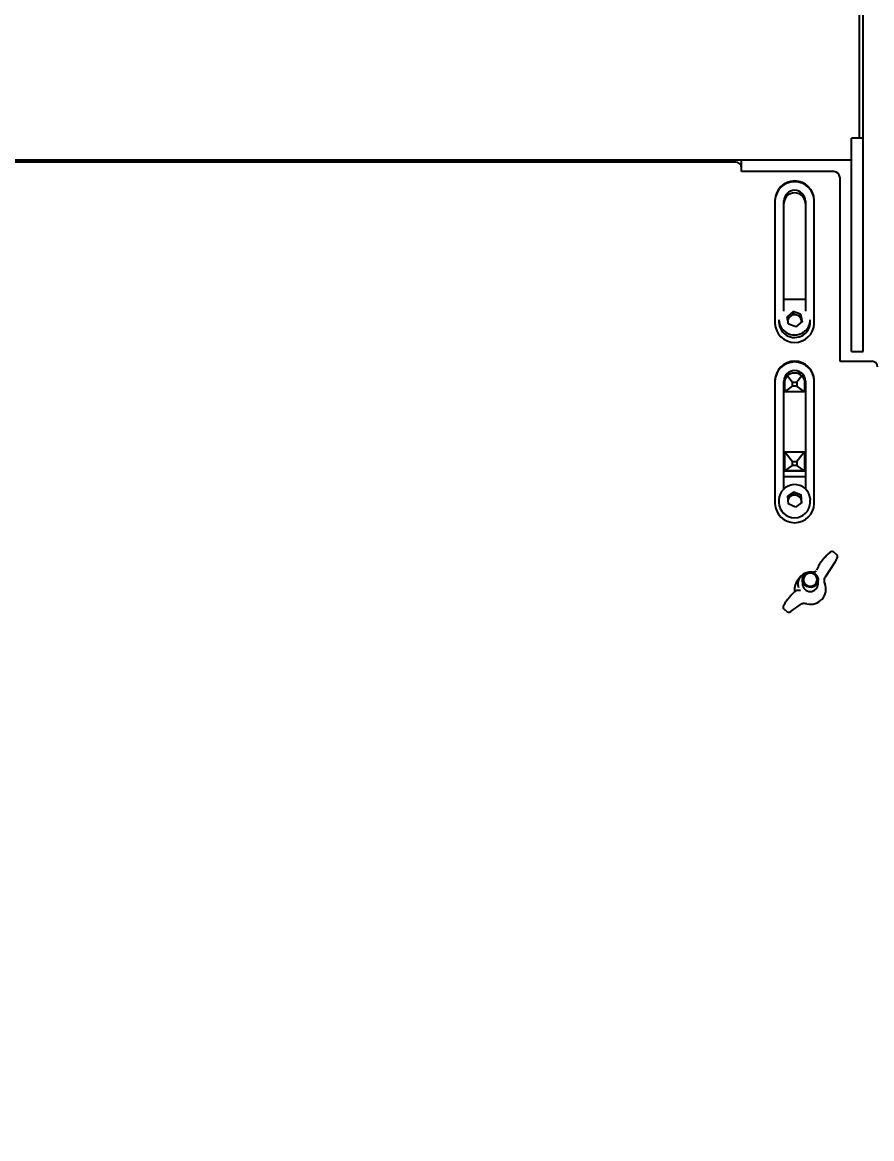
# Model space of a CAD drawing. Header units: millimetres. Extents: x 160 to 8396, y -16 to 5840.
# Drawn here: x 3775 to 4207, y 4530 to 5098 of the extents above; entities that cross this region are included whole.
import ezdxf

# ---------------------------------------------------------------- set-up
doc = ezdxf.new("R2010")
doc.units = ezdxf.units.MM
doc.header["$LTSCALE"] = 20
doc.styles.add('SLDTEXTSTYLE1', font='TXT', dxfattribs={"width": 0.605})
doc.dimstyles.new('SLDDIMSTYLE1', dxfattribs={"dimtxt": 70, "dimasz": 60, "dimexe": 0, "dimexo": 0.0625, "dimgap": 17.5, "dimtad": 2, "dimdec": 0, "dimrnd": 1e-09, "dimzin": 12, "dimdsep": 46, "dimtxsty": 'SLDTEXTSTYLE1', "dimsah": 1, "dimcen": 0.09, "dimadec": 0, "dimazin": 3, "dimtol": 1, "dimtfac": 1, "dimtdec": 3, "dimtofl": 0, "dimtmove": 0, "dimatfit": 3, "dimfxl": 0, "dimfrac": 2, "dimtolj": 1, "dimarcsym": 0})
doc.dimstyles.new('SLDDIMSTYLE2', dxfattribs={"dimtxt": 0.18, "dimasz": 20, "dimexe": 0, "dimexo": 0.0625, "dimgap": 0, "dimtad": 0, "dimtih": 1, "dimtoh": 1, "dimdec": 0, "dimrnd": 1e-09, "dimzin": 0, "dimdsep": 46, "dimtxsty": 'Standard', "dimblk1": 'DOT', "dimblk2": 'DOT', "dimsah": 1, "dimcen": 0.09, "dimadec": 0, "dimazin": 0, "dimtfac": 20, "dimtdec": 0, "dimtofl": 0, "dimtmove": 0, "dimatfit": 3, "dimldrblk": 'DOT', "dimfxl": 0, "dimfrac": 2, "dimtolj": 1, "dimtzin": 0, "dimarcsym": 0})

# ---------------------------------------------------------------- blocks, each defined once
blk = doc.blocks.new('_D_9')
at = {"color": 7, "linetype": 'Continuous', "lineweight": 0}
for p, q in [((4574.2, 5069.25), (4574.2, 1335.28)), ((2992.21, 3609.87), (2992.21, 1335.28)), ((4574.2, 1355.28), (2992.21, 1355.28))]:
    blk.add_line(p, q, dxfattribs=at)
at = {"color": 7, "linetype": 'Continuous', "lineweight": 18}
for points in [[(2992.21, 1355.28), (3052.21, 1345.28), (3052.21, 1365.28)], [(4574.2, 1355.28), (4514.2, 1365.28), (4514.2, 1345.28)]]:
    blk.add_solid(points, dxfattribs=at)
at = {"color": 7, "linetype": 'Continuous', "lineweight": 18, "char_height": 70, "attachment_point": 1, "style": 'SLDTEXTSTYLE1'}
for s, insert in [('1582', (3644.82, 1445.51)), ('*', (3842.08, 1445.51))]:
    blk.add_mtext(s, dxfattribs=dict(at, insert=insert))
blk = doc.blocks.new('_Dot')
at = {"color": 0, "linetype": 'ByBlock', "lineweight": -2}
blk.add_line((-0.5, 0), (-1, 0), dxfattribs=at)
at = {"color": 0, "linetype": 'ByBlock', "const_width": 0.5}
blk.add_lwpolyline([(-0.25, 0, 1), (0.25, 0, 1)], format="xyb", close=True, dxfattribs=at)

msp = doc.modelspace()

# ---------------------------------------------------------------- linework, layer by layer
at = {"color": 7, "linetype": 'Continuous', "lineweight": 25}
for p, q in [((4201.2, 5042.5), (4201.2, 5110.11)), ((4201.2, 5042.5), (4201.2, 5110.11)), ((4203.2, 5042.5), (4203.2, 5110.11)), ((4201.2, 5039.37), (4201.2, 5042.5)), ((4201.2, 5039.37), (4201.2, 5042.5)), ((4203.2, 5039.37), (4203.2, 5042.5)), ((4203.2, 5039.37), (4197.2, 5039.37)), ((4197.2, 4941.07), (4197.2, 5039.37)), ((4203.2, 4941.07), (4203.2, 5039.37)), ((3293.2, 5028.44), (4197.2, 5028.44)), ((4138.2, 5027.22), (3352.2, 5027.22)), ((4141.2, 5024.32), (4141.2, 5028.44)), ((4141.2, 5022.39), (4141.2, 5024.32)), ((4188.2, 5022.39), (4141.2, 5022.39)), ((4191.2, 5019.49), (4191.2, 4925.8)), ((4158.2, 5007.9), (4158.2, 4945.11)), ((4162.7, 4951.3), (4162.7, 5007.51)), ((4173.7, 5007.51), (4173.7, 4951.3)), ((4178.2, 4945.11), (4178.2, 5007.9)), ((4162.7, 4957.44), (4173.7, 4957.44)), ((4167.43, 4951.08), (4164.38, 4948.51)), ((4171.25, 4949.81), (4167.43, 4951.08)), ((4167.43, 4949.91), (4167.43, 4951.08)), ((4160.2, 4946.99), (4160.2, 4945.69)), ((4165.15, 4944.68), (4164.38, 4948.51)), ((4165.91, 4948.63), (4164.58, 4947.52)), ((4167.43, 4949.91), (4165.91, 4948.63)), ((4169.34, 4949.28), (4167.43, 4949.91)), ((4168.98, 4943.41), (4172.03, 4945.98)), ((4171.25, 4948.64), (4169.34, 4949.28)), ((4171.25, 4949.81), (4172.03, 4945.98)), ((4171.25, 4948.64), (4171.25, 4949.81)), ((4171.25, 4948.64), (4171.64, 4946.73)), ((4171.64, 4946.73), (4171.82, 4945.81)), ((4176.2, 4945.69), (4176.2, 4946.99)), ((4168.98, 4943.41), (4165.15, 4944.68)), ((4197.2, 4930.72), (4197.2, 4941.07)), ((4203.2, 4930.72), (4203.2, 4941.07)), ((4197.2, 4930.72), (4203.2, 4930.72)), ((4191.2, 4925.8), (4207.45, 4925.8)), ((4163.2, 4910.34), (4163.2, 4916.66)), ((4164.51, 4918.39), (4167.1, 4915.21)), ((4171.89, 4918.39), (4169.3, 4915.21)), ((4173.21, 4916.66), (4173.21, 4910.34)), ((4158.2, 4916.14), (4158.2, 4853.35)), ((4162.7, 4860.83), (4162.7, 4915.75)), ((4163.2, 4910.34), (4167.1, 4913.08)), ((4167.1, 4913.08), (4167.1, 4915.21)), ((4167.1, 4915.21), (4169.3, 4915.21)), ((4169.3, 4913.08), (4167.1, 4913.08)), ((4169.3, 4915.21), (4169.3, 4913.08)), ((4173.21, 4910.34), (4169.3, 4913.08)), ((4173.7, 4915.75), (4173.7, 4860.83)), ((4178.2, 4853.35), (4178.2, 4916.14)), ((4173.21, 4910.34), (4163.2, 4910.34)), ((4163.2, 4870.01), (4163.2, 4879.67)), ((4163.2, 4879.67), (4173.21, 4879.67)), ((4163.2, 4879.67), (4167.1, 4874.87)), ((4173.21, 4879.67), (4169.3, 4874.87)), ((4173.21, 4879.67), (4173.21, 4870.01)), ((4163.2, 4870.01), (4167.1, 4872.74)), ((4167.1, 4872.74), (4167.1, 4874.87)), ((4167.1, 4874.87), (4169.3, 4874.87)), ((4169.3, 4872.74), (4167.1, 4872.74)), ((4169.3, 4874.87), (4169.3, 4872.74)), ((4173.21, 4870.01), (4169.3, 4872.74)), ((4162.7, 4869.96), (4173.7, 4869.96)), ((4162.7, 4867.11), (4173.7, 4867.11)), ((4173.21, 4870.01), (4163.2, 4870.01)), ((4160.2, 4855.22), (4160.2, 4853.93)), ((4167.79, 4859.37), (4164.52, 4857.08)), ((4164.52, 4857.08), (4164.93, 4853.2)), ((4166.16, 4857.06), (4164.63, 4856)), ((4167.79, 4858.2), (4166.16, 4857.06)), ((4167.79, 4859.37), (4171.48, 4857.77)), ((4167.79, 4858.2), (4167.79, 4859.37)), ((4167.79, 4858.2), (4169.64, 4857.4)), ((4169.64, 4857.4), (4171.48, 4856.6)), ((4171.89, 4853.88), (4171.48, 4857.77)), ((4171.48, 4856.6), (4171.48, 4857.77)), ((4171.69, 4854.66), (4171.48, 4856.6)), ((4171.78, 4853.8), (4171.69, 4854.66)), ((4176.16, 4856.01), (4176.2, 4855.22)), ((4176.2, 4853.93), (4176.2, 4855.22)), ((4168.61, 4851.6), (4164.93, 4853.2)), ((4171.89, 4853.88), (4168.61, 4851.6)), ((4189.74, 4827.26), (4187.94, 4828.76)), ((4180.17, 4821.2), (4179.4, 4819.53)), ((4183.93, 4816.03), (4188.99, 4823.89)), ((4171.39, 4816.32), (4170.15, 4814.93)), ((4172.2, 4814.54), (4172.2, 4812.46)), ((4177.09, 4818.39), (4177.68, 4818.37)), ((4177.68, 4818.37), (4177.68, 4818.37)), ((4180.2, 4812.46), (4180.2, 4814.54)), ((4170.5, 4809.15), (4169.81, 4809.19)), ((4170.48, 4809.14), (4170.48, 4809.14)), ((4172.2, 4812.47), (4172.2, 4812.46)), ((4180.2, 4812.46), (4180.2, 4812.47)), ((4183.62, 4812.79), (4183.67, 4812.65)), ((4162.64, 4799.78), (4164.49, 4798.24)), ((4166.41, 4798.56), (4171.67, 4802.28)), ((4174.48, 4802.34), (4174.34, 4802.37))]:
    msp.add_line(p, q, dxfattribs=at)
at = {"color": 7, "linetype": 'Continuous', "lineweight": 25, "flags": 128}
for points in [[(4188.92, 4823.83), (4188.98, 4823.88), (4188.99, 4823.89)], [(4172.22, 4814.9), (4172.5, 4816.01), (4173.12, 4817), (4174.01, 4817.77), (4175.09, 4818.25), (4176.27, 4818.41), (4177.45, 4818.22), (4178.51, 4817.7), (4179.37, 4816.9), (4179.95, 4815.89), (4180.2, 4814.77), (4180.09, 4813.62), (4179.63, 4812.56), (4178.87, 4811.67), (4177.88, 4811.03), (4176.73, 4810.71), (4175.54, 4810.73), (4174.41, 4811.09), (4173.43, 4811.76), (4172.71, 4812.67), (4172.29, 4813.75), (4172.22, 4814.9)], [(4172.72, 4814.98), (4172.8, 4813.87), (4173.26, 4812.85), (4174.03, 4812.02), (4175.04, 4811.49), (4176.17, 4811.29), (4177.31, 4811.47), (4178.33, 4811.99), (4179.12, 4812.8), (4179.59, 4813.81), (4179.69, 4814.92), (4179.42, 4816), (4178.8, 4816.94), (4177.9, 4817.63), (4176.81, 4818), (4175.66, 4818.01), (4174.56, 4817.66), (4173.65, 4816.98), (4173.01, 4816.06), (4172.72, 4814.98)], [(4179.04, 4818.92), (4179.08, 4818.97), (4179.19, 4819.06)], [(4183.87, 4815.96), (4183.93, 4816.02), (4183.93, 4816.03)], [(4166.55, 4798.7), (4166.47, 4798.61), (4166.41, 4798.56)], [(4171.81, 4802.42), (4171.73, 4802.33), (4171.67, 4802.28)]]:
    msp.add_lwpolyline(points, dxfattribs=at)
at = {"color": 7, "linetype": 'Continuous', "lineweight": 25}
for centre, radius, start, end in [((4138.25, 5024.27), 2.95, 1.0102, 90.9758), ((4188.25, 5019.44), 2.95, 1.0102, 90.9758), ((4168.2, 5007.62), 10, 1.5984, 178.4016), ((4168.2, 5007.23), 10, 1.5984, 178.4016), ((4168.2, 5007.36), 5.5, 1.5984, 178.4016), ((4168.2, 5006.06), 5.5, 1.5984, 178.4016), ((4168.2, 4945.39), 10, 181.5984, 358.4016), ((4168.21, 4947.21), 8.01, 181.5771, 310.9248), ((4168.22, 4945.95), 8.03, 181.8382, 310.6637), ((4168.05, 4946.06), 3.35, 129.8032, 169.6125), ((4168.2, 4945.87), 3.59, 71.5436, 129.7635), ((4168.29, 4946.02), 3.42, 11.8861, 72.126), ((4168.44, 4946.08), 3.27, 353.0474, 11.4068), ((4168.58, 4947.02), 7.62, 309.7291, 359.7756), ((4168.58, 4945.72), 7.62, 309.7291, 359.7756), ((4168.2, 4915.86), 10, 1.5984, 178.4016), ((4168.2, 4915.47), 10, 1.5984, 178.4016), ((4207.5, 4922.85), 2.95, 1.0102, 90.9758), ((4168.2, 4915.59), 5.5, 1.5984, 178.4016), ((4168.2, 4914.3), 5.5, 1.5984, 178.4016), ((4168.21, 4855), 8.01, 7.2207, 178.3913), ((4168.07, 4854.29), 3.37, 124.5907, 170.0609), ((4168.2, 4854.1), 3.6, 66.5513, 124.6746), ((4168.32, 4854.28), 3.39, 6.4633, 67.0509), ((4168.44, 4854.32), 3.27, 349.3453, 6.0104), ((4168.2, 4853.63), 10, 181.5984, 358.4016), ((4168.2, 4854.14), 8, 181.501, 358.499), ((4175.76, 4809.88), 7.56, 138.0213, 190.3738), ((4176.09, 4812.25), 6.22, 80.7673, 195.8532), ((4170.7, 4808.44), 0.746, 50.9785, 108.4731), ((4176.2, 4812.58), 4, 181.4867, 358.5133), ((4176.33, 4809.95), 7.83, 256.3847, 20.2359)]:
    msp.add_arc(centre, radius, start, end, dxfattribs=at)
for points, knots in [([(4187.94, 4828.75), (4187.81, 4828.83), (4187.56, 4828.98), (4187.16, 4828.96), (4186.8, 4828.84), (4186.36, 4828.59), (4185.74, 4828.11), (4184.96, 4827.4), (4184.1, 4826.51), (4183.23, 4825.54), (4182.38, 4824.52), (4181.6, 4823.5), (4180.93, 4822.54), (4180.45, 4821.77), (4180.26, 4821.37), (4180.17, 4821.2)], [0, 0, 0, 0, 0.041523, 0.079784, 0.129218, 0.201337, 0.292897, 0.3892, 0.481421, 0.572412, 0.663037, 0.753698, 0.844676, 0.936563, 1, 1, 1, 1]), ([(4188.99, 4823.89), (4189.09, 4824.05), (4189.4, 4824.54), (4189.79, 4825.27), (4190.04, 4825.93), (4190.12, 4826.44), (4190.06, 4826.91), (4189.84, 4827.13), (4189.75, 4827.22)], [0, 0, 0, 0, 0.121391, 0.358159, 0.603458, 0.770077, 0.904111, 1, 1, 1, 1]), ([(4179.04, 4818.92), (4179.03, 4818.92), (4179.02, 4818.9), (4178.94, 4818.82), (4178.74, 4818.67), (4178.42, 4818.51), (4178.04, 4818.4), (4177.79, 4818.39), (4177.68, 4818.38)], [0, 0, 0, 0, 0.064729, 0.215582, 0.410816, 0.620704, 0.835268, 1, 1, 1, 1]), ([(4183.62, 4812.79), (4183.53, 4813.13), (4183.3, 4813.91), (4183.41, 4815.03), (4183.72, 4815.67), (4183.87, 4815.96)], [0, 0, 0, 0, 0.2928543, 0.6724782, 1, 1, 1, 1]), ([(4169.81, 4809.19), (4169.66, 4809.18), (4169.35, 4809.15), (4168.92, 4808.92), (4168.37, 4808.54), (4167.61, 4807.87), (4166.8, 4807.06), (4165.93, 4806.13), (4165.38, 4805.46), (4165.1, 4805.14)], [0, 0, 0, 0, 0.094531, 0.194016, 0.371394, 0.525811, 0.688056, 0.847317, 1, 1, 1, 1]), ([(4165.1, 4805.14), (4165.09, 4805.13), (4164.8, 4804.78), (4164.26, 4804.08), (4163.54, 4803.09), (4162.96, 4802.19), (4162.54, 4801.41), (4162.32, 4800.86), (4162.29, 4800.36), (4162.43, 4799.93), (4162.61, 4799.83), (4162.65, 4799.8)], [0, 0, 0, 0, 0.005447, 0.160011, 0.314918, 0.470938, 0.629848, 0.798105, 0.901547, 0.977614, 1, 1, 1, 1]), ([(4164.55, 4798.23), (4164.65, 4798.16), (4164.88, 4798), (4165.31, 4798.01), (4165.74, 4798.14), (4166.1, 4798.34), (4166.36, 4798.52), (4166.41, 4798.56)], [0, 0, 0, 0, 0.148758, 0.344952, 0.574747, 0.908428, 1, 1, 1, 1]), ([(4171.81, 4802.42), (4172.06, 4802.52), (4172.56, 4802.73), (4173.5, 4802.66), (4174.13, 4802.44), (4174.34, 4802.37)], [0, 0, 0, 0, 0.4027577, 0.8071922, 1, 1, 1, 1])]:
    msp.add_open_spline(points, degree=3, knots=knots, dxfattribs=at)

# ---------------------------------------------------------------- dimensions: what is measured, and where the dimension line sits
at = {"color": 7, "linetype": 'Continuous', "lineweight": 18}
dim = msp.add_linear_dim(base=(2992.21, 1355.28), p1=(4574.2, 5069.25), p2=(2992.21, 3609.87), text='<>*', dimstyle='SLDDIMSTYLE1', dxfattribs=at)
dim.commit()
dim.dimension.update_dxf_attribs({"geometry": '_D_9', "text_midpoint": (3758.81, 1355.28), "dimtype": 160})

# ---------------------------------------------------------------- leaders
at = {"color": 7, "linetype": 'Continuous', "lineweight": 0}
msp.add_leader([(4058.35, 4278.8), (4972.02, 4757.3), (5044.94, 4757.3)], dimstyle='SLDDIMSTYLE2', dxfattribs=at)

doc.saveas('drawing.dxf')
